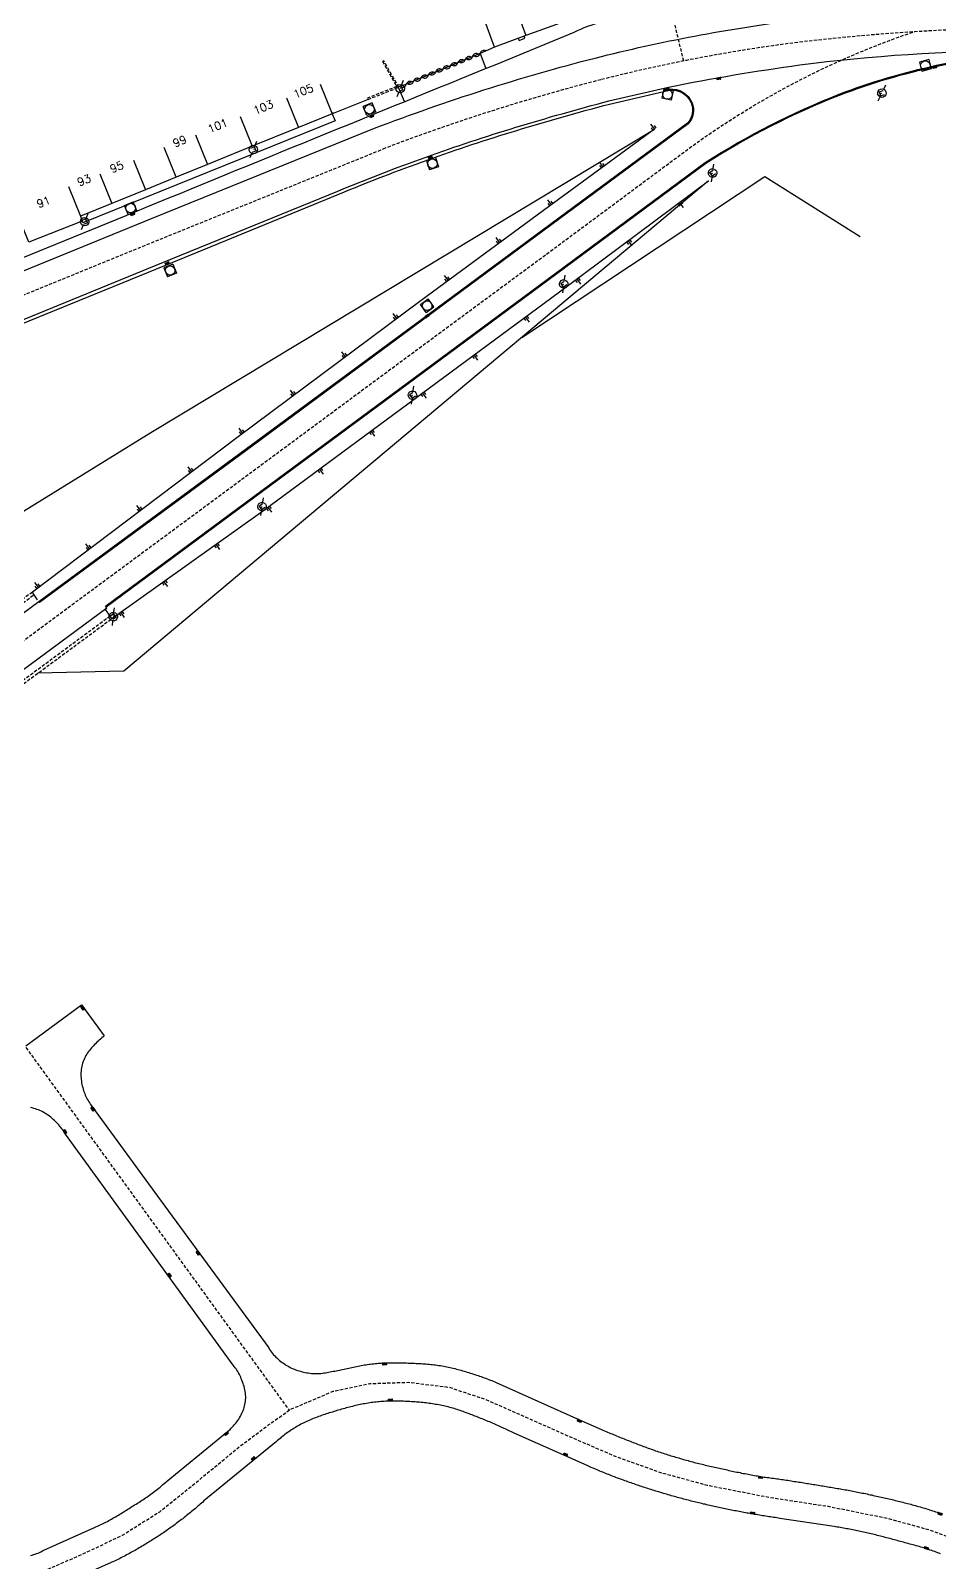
# Model space of a CAD drawing. Header units: millimetres. Extents: x 82000 to 83000, y 144000 to 145000.
# Drawn here: x 82594.2 to 82736.2, y 144397.9 to 144637.3 of the extents above; entities that cross this region are included whole.
import ezdxf
from ezdxf.enums import TextEntityAlignment as Align

# ---------------------------------------------------------------- set-up
doc = ezdxf.new("R2010")
doc.units = ezdxf.units.MM
doc.linetypes.add('DASHED', pattern=[0.75, 0.5, -0.25])
doc.layers.get('0').update_dxf_attribs({"linetype": 'CONTINUOUS'})
for name, color, linetype in [('W0001', 6, 'DASHED'), ('W0008', 7, 'CONTINUOUS'), ('W0100', 7, 'CONTINUOUS'), ('W0112', 1, 'DASHED'), ('W0211', 2, 'CONTINUOUS'), ('W0310', 3, 'CONTINUOUS'), ('W0330', 7, 'CONTINUOUS'), ('W0334', 7, 'CONTINUOUS'), ('W0400', 7, 'CONTINUOUS'), ('W0420', 7, 'CONTINUOUS'), ('W0471', 7, 'CONTINUOUS'), ('W0991', 7, 'CONTINUOUS'), ('W1102', 7, 'CONTINUOUS')]:
    doc.layers.add(name, color=color, linetype=linetype)
doc.styles.get("Standard").update_dxf_attribs({"font": 'romans.shx', "width": 0.85})

# ---------------------------------------------------------------- blocks, each defined once
blk = doc.blocks.new('T471')
for p, q in [((-0.333334, 0.333334), (-0.333334, -0.333334)), ((-0.333334, 0.333334), (0.333334, 0.333334)), ((-0.333334, 0), (0, 0)), ((0.500001, 0.500001), (1.000002, 1.000002)), ((-0.500001, -0.500001), (-1.000002, -1.000002)), ((-0.333334, -0.333334), (0.333334, -0.333334))]:
    blk.add_line(p, q)
blk.add_ellipse((0, 0), major_axis=(0.471405, 0.471405), ratio=1, start_param=5.4977871438, end_param=11.780972451)
blk = doc.blocks.new('T420')
for p, q in [((0.75, 0.75), (-0.75, 0.75)), ((-0.75, 0.75), (-0.75, -0.75)), ((0.75, 0.75), (0.75, -0.75)), ((0.75, -0.75), (-0.75, -0.75))]:
    blk.add_line(p, q)
blk.add_ellipse((0, 0), major_axis=(-0.53, 0.53), ratio=1, start_param=3.926991, end_param=10.210176)
blk = doc.blocks.new('T400')
for p, q in [((-0.15, 0.3), (0.15, 0.3)), ((-0.15, -0.25), (-0.15, 0.3)), ((-0.15, 0.15), (0.15, 0.15)), ((-0.15, 0), (0.15, 0)), ((0.15, 0.3), (0.15, -0.25)), ((-0.15, -0.15), (0.15, -0.15)), ((-0.15, -0.25), (-0.15, -0.3)), ((-0.15, -0.3), (0.15, -0.3)), ((0.15, -0.3), (0.15, -0.25))]:
    blk.add_line(p, q)
blk = doc.blocks.new('t211o')
at = {"color": 0, "linetype": 'Continuous'}
for p, q in [((-0.29, 0.5), (-0.29, 0)), ((0, 1), (0, 0)), ((0.29, 0.5), (0.29, 0))]:
    blk.add_line(p, q, dxfattribs=at)
blk = doc.blocks.new('t310o')
at = {"color": 0, "linetype": 'Continuous'}
for centre, start, end in [((-0.5, 0.38), 216.8699, 323.1304), ((0.5, -0.37), 36.8699, 143.1303)]:
    blk.add_arc(centre, 0.625, start, end, dxfattribs=at)

msp = doc.modelspace()

# ---------------------------------------------------------------- linework, layer by layer
at = {"layer": 'W0001'}
msp.add_lwpolyline([(82523.42, 144568.49), (82549.16, 144577.84), (82560.95, 144582.86), (82614.39, 144604.67), (82649.2, 144618.75, -0.028707), (82683.27, 144629.59, -0.030893), (82714.04, 144635.42, -0.027214), (82750.74, 144637.74), (82773.15, 144638.35, -0.003383), (82794.82, 144638.92, 0.03103), (82813.62, 144640.76, 0.02588), (82830.13, 144644.43, 0.020389), (82850.16, 144651.54), (82852.09, 144652.38), (82869.28, 144660.69), (82882.64, 144667.06), (82887.94, 144669.72, 0.020981), (82915.41, 144685.32, 0.02874), (82935.09, 144698.82, -0.007333), (82948.45, 144708.93), (82971.43, 144726.34, 0.016043), (82995.98, 144745.57, 0.011513), (83000, 144749.1)], format="xyb", dxfattribs=at)
msp.add_lwpolyline([(82696.22, 144632.52), (82694.27, 144640.56)], dxfattribs=at)
at = {"layer": 'W0001', "flags": 128}
msp.add_lwpolyline([(82560.42, 144434.63, -0.084539), (82546.11, 144463.88, -0.122287), (82547.11, 144493.3, -0.133339), (82565.18, 144521.31), (82601.28, 144548.05), (82627.16, 144567.16), (82651.11, 144584.88), (82674.37, 144602.04), (82697.64, 144619.3, -0.074024), (82732.11, 144637.06)], format="xyb", dxfattribs=at)
for points in [[(82593.42, 144478.38), (82634.55, 144421.71)], [(82591.33, 144394.5), (82599.6, 144398.06), (82603.8, 144399.93), (82608.52, 144402.21), (82614.33, 144405.86), (82619.29, 144409.85), (82627.02, 144416.19), (82631.41, 144419.47), (82634.73, 144421.83), (82641.46, 144424.68), (82647.15, 144425.88), (82653.22, 144426.08), (82659.56, 144425.31), (82665.19, 144423.43), (82671.08, 144420.85), (82677.95, 144417.79), (82685.37, 144414.58), (82692.6, 144411.99), (82699.89, 144410.01), (82709.56, 144408.12), (82718.82, 144406.7), (82728.11, 144404.83), (82734.57, 144403.04), (82738.77, 144401.5), (82759.55, 144392.34), (82785.23, 144380.82)]]:
    msp.add_lwpolyline(points, dxfattribs=at)
at = {"layer": 'W0008'}
for points in [[(82517.99, 144570.84), (82528.08, 144575.26), (82542.47, 144581.22), (82559.14, 144588.08), (82569.27, 144592.16), (82610.48, 144608.96, -0.000649), (82666.74, 144631.93), (82679.08, 144637, -0.070105), (82683.49, 144638.59)], [(82592.63, 144392.01, 0.05663), (82563.26, 144436.37, -0.083572), (82548.1, 144462.49, -0.129845), (82548.67, 144492.85, -0.115874), (82559.37, 144511.47, -0.057467), (82573.37, 144523.12), (82573.45, 144523), (82606.06, 144547.1), (82605.86, 144547.36), (82629.11, 144564.53), (82653.05, 144582.25), (82676.31, 144599.41), (82699.59, 144616.67, -0.048085), (82720.53, 144627.33, -0.038377), (82735.73, 144631.84, -0.021014), (82748.29, 144633.99)], [(82572.7, 144583.27), (82615.14, 144600.59), (82642.35, 144611.72, -0.02452), (82670.15, 144621.68, -0.009527), (82684.64, 144625.79), (82694, 144627.96), (82693.96, 144628.11, -0.331935), (82697.51, 144626.02), (82697.53, 144625.98, -0.291225), (82696.91, 144622.69), (82676.82, 144607.85), (82656.39, 144592.75), (82627.79, 144571.62), (82595.55, 144547.9), (82595.43, 144548.04), (82563.01, 144524.06)], [(82553.39, 144516.72, -0.000044), (82531.28, 144500.36, -0.039066)]]:
    msp.add_lwpolyline(points, format="xyb", dxfattribs=at)
at = {"layer": 'W0008', "flags": 128}
for points in [[(82593.42, 144478.65), (82602.11, 144485.05), (82605.68, 144480.19), (82605.48, 144480.04), (82605.28, 144479.88), (82605.09, 144479.71), (82604.89, 144479.55), (82604.7, 144479.38), (82604.52, 144479.2), (82604.34, 144479.02), (82604.16, 144478.84), (82603.99, 144478.67), (82603.82, 144478.49), (82603.66, 144478.31), (82603.5, 144478.13), (82603.34, 144477.94), (82603.2, 144477.75), (82603.06, 144477.55), (82602.93, 144477.34), (82602.81, 144477.11), (82602.69, 144476.88), (82602.58, 144476.65), (82602.47, 144476.42), (82602.38, 144476.18), (82602.29, 144475.94), (82602.22, 144475.7), (82602.16, 144475.45), (82602.1, 144475.19), (82602.07, 144474.94), (82602.04, 144474.68), (82602.02, 144474.42), (82602.02, 144474.16), (82602.02, 144473.9), (82602.04, 144473.65), (82602.06, 144473.39), (82602.09, 144473.14), (82602.13, 144472.89), (82602.18, 144472.63), (82602.24, 144472.38), (82602.3, 144472.13), (82602.37, 144471.88), (82602.44, 144471.64), (82602.52, 144471.41), (82602.61, 144471.18), (82602.7, 144470.96), (82602.8, 144470.74), (82602.9, 144470.52), (82603.02, 144470.3), (82603.13, 144470.09), (82603.26, 144469.88), (82603.39, 144469.68), (82603.53, 144469.47), (82603.68, 144469.27), (82615.16, 144453.57), (82631.37, 144431.44), (82631.51, 144431.22), (82631.66, 144431), (82631.81, 144430.79), (82631.97, 144430.59), (82632.14, 144430.39), (82632.31, 144430.19), (82632.49, 144430.01), (82632.68, 144429.83), (82632.88, 144429.65), (82633.07, 144429.49), (82633.26, 144429.34), (82633.46, 144429.19), (82633.66, 144429.04), (82633.87, 144428.91), (82634.07, 144428.77), (82634.29, 144428.65), (82634.5, 144428.53), (82634.72, 144428.41), (82634.94, 144428.31), (82635.17, 144428.2), (82635.4, 144428.11), (82635.63, 144428.02), (82635.87, 144427.93), (82636.11, 144427.86), (82636.34, 144427.79), (82636.58, 144427.72), (82636.82, 144427.66), (82637.07, 144427.61), (82637.31, 144427.57), (82637.56, 144427.53), (82637.8, 144427.49), (82638.05, 144427.47), (82638.3, 144427.45), (82638.55, 144427.43), (82638.79, 144427.43), (82639.04, 144427.44), (82639.28, 144427.45), (82639.52, 144427.47), (82639.76, 144427.5), (82640, 144427.54), (82640.24, 144427.58), (82640.48, 144427.62), (82640.72, 144427.66), (82640.96, 144427.71), (82641.2, 144427.75), (82641.44, 144427.8), (82641.68, 144427.84), (82641.92, 144427.88), (82642.17, 144427.93), (82642.41, 144427.97), (82642.66, 144428.02), (82642.9, 144428.08), (82643.15, 144428.13), (82643.39, 144428.18), (82643.64, 144428.24), (82643.88, 144428.29), (82644.12, 144428.35), (82644.37, 144428.41), (82644.61, 144428.46), (82644.85, 144428.51), (82645.1, 144428.57), (82645.34, 144428.62), (82645.59, 144428.66), (82645.83, 144428.71), (82646.08, 144428.75), (82646.33, 144428.79), (82646.57, 144428.83), (82646.81, 144428.86), (82647.05, 144428.89), (82647.29, 144428.92), (82647.53, 144428.95), (82647.78, 144428.98), (82648.02, 144429), (82648.26, 144429.03), (82648.5, 144429.05), (82648.74, 144429.06), (82648.99, 144429.08), (82649.23, 144429.1), (82649.47, 144429.11), (82649.72, 144429.12), (82649.96, 144429.13), (82650.21, 144429.13), (82650.45, 144429.14), (82650.7, 144429.14), (82650.94, 144429.14), (82651.18, 144429.14), (82651.43, 144429.14), (82651.67, 144429.14), (82651.92, 144429.13), (82652.16, 144429.12), (82652.41, 144429.12), (82652.65, 144429.11), (82652.89, 144429.1), (82653.14, 144429.09), (82653.39, 144429.08), (82653.65, 144429.07), (82653.9, 144429.06), (82654.16, 144429.04), (82654.41, 144429.03), (82654.67, 144429.02), (82654.92, 144429.01), (82655.18, 144428.99), (82655.43, 144428.98), (82655.69, 144428.96), (82655.94, 144428.94), (82656.19, 144428.92), (82656.45, 144428.9), (82656.7, 144428.87), (82656.96, 144428.85), (82657.21, 144428.82), (82657.46, 144428.79), (82657.72, 144428.75), (82657.97, 144428.72), (82658.22, 144428.68), (82658.47, 144428.63), (82658.72, 144428.59), (82658.97, 144428.54), (82659.21, 144428.49), (82659.46, 144428.44), (82659.71, 144428.38), (82659.95, 144428.33), (82660.2, 144428.27), (82660.44, 144428.21), (82660.69, 144428.14), (82660.93, 144428.08), (82661.17, 144428.01), (82661.42, 144427.95), (82661.66, 144427.88), (82661.9, 144427.81), (82662.14, 144427.74), (82662.38, 144427.67), (82662.63, 144427.59), (82662.87, 144427.52), (82663.11, 144427.45), (82663.35, 144427.37), (82663.6, 144427.29), (82663.84, 144427.21), (82664.08, 144427.13), (82664.32, 144427.05), (82664.56, 144426.97), (82664.8, 144426.88), (82665.04, 144426.8), (82665.28, 144426.71), (82665.52, 144426.62), (82665.75, 144426.53), (82665.99, 144426.43), (82666.23, 144426.34), (82666.46, 144426.24), (82666.7, 144426.14), (82666.93, 144426.04), (82679.93, 144420.22), (82683.38, 144418.7), (82683.61, 144418.59), (82683.84, 144418.49), (82684.08, 144418.39), (82684.31, 144418.29), (82684.55, 144418.2), (82684.78, 144418.1), (82685.02, 144418), (82685.25, 144417.9), (82685.49, 144417.81), (82685.72, 144417.71), (82685.96, 144417.61), (82686.2, 144417.52), (82686.43, 144417.42), (82686.67, 144417.33), (82686.91, 144417.24), (82687.14, 144417.14), (82687.38, 144417.05), (82687.61, 144416.96), (82687.84, 144416.87), (82688.08, 144416.78), (82688.31, 144416.69), (82688.54, 144416.6), (82688.78, 144416.51), (82689.01, 144416.42), (82689.24, 144416.33), (82689.48, 144416.24), (82689.71, 144416.16), (82689.95, 144416.07), (82690.18, 144415.98), (82690.41, 144415.9), (82690.65, 144415.81), (82690.89, 144415.73), (82691.12, 144415.64), (82691.36, 144415.56), (82691.59, 144415.48), (82691.83, 144415.39), (82692.07, 144415.31), (82692.3, 144415.23), (82692.54, 144415.15), (82692.78, 144415.07), (82693.02, 144415), (82693.27, 144414.92), (82693.51, 144414.84), (82693.75, 144414.76), (82693.99, 144414.69), (82694.23, 144414.61), (82694.47, 144414.54), (82694.71, 144414.47), (82694.96, 144414.39), (82695.2, 144414.32), (82695.44, 144414.25), (82695.69, 144414.18), (82695.93, 144414.11), (82696.17, 144414.04), (82696.42, 144413.97), (82696.66, 144413.9), (82696.9, 144413.84), (82697.15, 144413.77), (82697.39, 144413.7), (82697.64, 144413.64), (82697.88, 144413.57), (82698.12, 144413.51), (82698.37, 144413.45), (82698.61, 144413.39), (82698.86, 144413.33), (82699.1, 144413.27), (82699.34, 144413.21), (82699.59, 144413.15), (82699.83, 144413.09), (82700.08, 144413.03), (82700.33, 144412.98), (82700.57, 144412.92), (82700.82, 144412.87), (82701.06, 144412.81), (82701.31, 144412.76), (82701.55, 144412.7), (82701.8, 144412.65), (82702.05, 144412.59), (82702.29, 144412.54), (82702.54, 144412.48), (82702.79, 144412.43), (82703.04, 144412.38), (82703.29, 144412.32), (82703.54, 144412.27), (82703.78, 144412.21), (82704.03, 144412.16), (82704.28, 144412.11), (82704.53, 144412.06), (82704.78, 144412.01), (82705.03, 144411.96), (82705.28, 144411.9), (82705.53, 144411.85), (82705.78, 144411.81), (82706.03, 144411.76), (82706.28, 144411.71), (82706.53, 144411.66), (82706.78, 144411.61), (82707.03, 144411.57), (82707.28, 144411.52), (82707.53, 144411.48), (82707.78, 144411.44), (82708.03, 144411.4), (82708.28, 144411.36), (82708.52, 144411.32), (82708.77, 144411.28), (82709.02, 144411.25), (82709.27, 144411.22), (82709.51, 144411.18), (82709.76, 144411.15), (82710.01, 144411.12), (82710.26, 144411.09), (82710.5, 144411.05), (82710.75, 144411.02), (82711, 144410.98), (82711.25, 144410.95), (82711.5, 144410.91), (82711.75, 144410.87), (82712, 144410.83), (82712.25, 144410.8), (82712.5, 144410.76), (82712.75, 144410.72), (82713, 144410.68), (82713.25, 144410.64), (82713.5, 144410.6), (82713.75, 144410.56), (82714, 144410.53), (82714.24, 144410.49), (82714.49, 144410.45), (82714.74, 144410.41), (82714.99, 144410.37), (82715.24, 144410.33), (82715.49, 144410.29), (82715.74, 144410.25), (82715.99, 144410.21), (82716.24, 144410.17), (82716.49, 144410.13), (82716.74, 144410.09), (82716.99, 144410.05), (82717.24, 144410.01), (82717.49, 144409.96), (82717.74, 144409.92), (82717.99, 144409.88), (82718.24, 144409.84), (82718.49, 144409.8), (82718.73, 144409.76), (82718.98, 144409.71), (82719.23, 144409.67), (82719.48, 144409.63), (82719.72, 144409.59), (82719.97, 144409.55), (82720.21, 144409.5), (82720.46, 144409.46), (82720.7, 144409.42), (82720.95, 144409.38), (82721.19, 144409.33), (82721.44, 144409.29), (82721.69, 144409.25), (82721.93, 144409.2), (82722.18, 144409.16), (82722.42, 144409.11), (82722.67, 144409.07), (82722.91, 144409.02), (82723.16, 144408.98), (82723.4, 144408.93), (82723.64, 144408.88), (82723.89, 144408.83), (82724.13, 144408.78), (82724.38, 144408.73), (82724.62, 144408.68), (82724.87, 144408.63), (82725.12, 144408.57), (82725.36, 144408.52), (82725.61, 144408.47), (82725.85, 144408.41), (82726.1, 144408.36), (82726.34, 144408.31), (82726.59, 144408.25), (82726.83, 144408.2), (82727.08, 144408.14), (82727.32, 144408.09), (82727.56, 144408.03), (82727.81, 144407.98), (82728.05, 144407.92), (82728.3, 144407.86), (82728.54, 144407.8), (82728.79, 144407.75), (82729.03, 144407.69), (82729.27, 144407.63), (82729.52, 144407.57), (82729.76, 144407.51), (82730, 144407.45), (82730.25, 144407.39), (82730.49, 144407.33), (82730.73, 144407.26), (82730.98, 144407.2), (82731.22, 144407.14), (82731.46, 144407.07), (82731.7, 144407.01), (82731.95, 144406.95), (82732.19, 144406.88), (82732.44, 144406.81), (82732.68, 144406.74), (82732.92, 144406.68), (82733.17, 144406.61), (82733.41, 144406.53), (82733.65, 144406.46), (82733.89, 144406.39), (82734.14, 144406.32), (82734.38, 144406.24), (82734.62, 144406.17), (82734.86, 144406.09), (82735.1, 144406.02), (82735.34, 144405.94), (82735.58, 144405.86), (82735.82, 144405.78), (82736.06, 144405.7), (82736.3, 144405.62)], [(82594.15, 144399.02), (82594.4, 144399.08), (82594.63, 144399.15), (82594.87, 144399.23), (82595.1, 144399.31), (82595.33, 144399.4), (82595.56, 144399.5), (82595.78, 144399.61), (82596.01, 144399.72), (82596.22, 144399.84), (82604.14, 144403.4), (82604.36, 144403.5), (82604.59, 144403.6), (82604.82, 144403.7), (82605.04, 144403.8), (82605.27, 144403.91), (82605.49, 144404.01), (82605.71, 144404.12), (82605.94, 144404.24), (82606.16, 144404.35), (82606.38, 144404.47), (82606.59, 144404.58), (82606.81, 144404.7), (82607.03, 144404.83), (82607.24, 144404.95), (82607.45, 144405.08), (82607.67, 144405.2), (82607.88, 144405.33), (82608.09, 144405.46), (82608.3, 144405.59), (82608.51, 144405.72), (82608.72, 144405.85), (82608.93, 144405.99), (82609.14, 144406.12), (82609.35, 144406.25), (82609.56, 144406.38), (82609.77, 144406.51), (82609.98, 144406.65), (82610.2, 144406.78), (82610.41, 144406.92), (82610.63, 144407.05), (82610.85, 144407.19), (82611.06, 144407.32), (82611.28, 144407.46), (82611.49, 144407.59), (82611.71, 144407.73), (82611.92, 144407.87), (82612.13, 144408.01), (82612.34, 144408.15), (82612.55, 144408.3), (82612.76, 144408.44), (82612.97, 144408.59), (82613.18, 144408.74), (82613.38, 144408.9), (82613.59, 144409.06), (82613.79, 144409.22), (82613.99, 144409.38), (82614.19, 144409.55), (82614.39, 144409.71), (82614.59, 144409.88), (82614.78, 144410.05), (82624.31, 144417.89), (82624.53, 144418.04), (82624.73, 144418.2), (82624.93, 144418.37), (82625.13, 144418.54), (82625.32, 144418.72), (82625.51, 144418.9), (82625.69, 144419.1), (82625.86, 144419.29), (82626.04, 144419.49), (82626.21, 144419.69), (82626.38, 144419.9), (82626.54, 144420.11), (82626.69, 144420.32), (82626.83, 144420.54), (82626.97, 144420.77), (82627.09, 144421.01), (82627.19, 144421.24), (82627.29, 144421.46), (82627.38, 144421.69), (82627.46, 144421.92), (82627.53, 144422.16), (82627.6, 144422.39), (82627.65, 144422.63), (82627.7, 144422.87), (82627.73, 144423.11), (82627.76, 144423.36), (82627.77, 144423.61), (82627.77, 144423.87), (82627.75, 144424.14), (82627.73, 144424.4), (82627.69, 144424.65), (82627.64, 144424.91), (82627.58, 144425.16), (82627.52, 144425.41), (82627.45, 144425.66), (82627.37, 144425.91), (82627.28, 144426.15), (82627.19, 144426.4), (82627.09, 144426.64), (82627, 144426.87), (82626.89, 144427.1), (82626.78, 144427.32), (82626.67, 144427.54), (82626.54, 144427.75), (82626.41, 144427.96), (82626.27, 144428.16), (82626.12, 144428.36), (82625.97, 144428.56), (82625.81, 144428.75), (82599.61, 144464.86), (82599.48, 144465.08), (82599.34, 144465.29), (82599.2, 144465.5), (82599.05, 144465.7), (82598.9, 144465.9), (82598.74, 144466.1), (82598.57, 144466.29), (82598.4, 144466.47), (82598.22, 144466.65), (82598.05, 144466.82), (82597.87, 144467), (82597.69, 144467.16), (82597.5, 144467.33), (82597.32, 144467.49), (82597.12, 144467.64), (82596.92, 144467.79), (82596.72, 144467.93), (82596.51, 144468.06), (82596.29, 144468.19), (82596.07, 144468.31), (82595.84, 144468.42), (82595.61, 144468.53), (82595.37, 144468.63), (82595.14, 144468.72), (82594.9, 144468.8), (82594.66, 144468.88), (82594.41, 144468.94), (82594.16, 144468.99)], [(82736.37, 144399.27), (82736.14, 144399.36), (82735.91, 144399.45), (82735.69, 144399.54), (82735.46, 144399.62), (82735.23, 144399.71), (82735, 144399.79), (82734.75, 144399.87), (82734.51, 144399.95), (82734.27, 144400.03), (82734.02, 144400.11), (82733.78, 144400.19), (82733.53, 144400.26), (82733.29, 144400.33), (82733.04, 144400.4), (82732.79, 144400.47), (82732.55, 144400.54), (82732.3, 144400.61), (82732.05, 144400.68), (82731.81, 144400.75), (82731.56, 144400.81), (82731.31, 144400.88), (82731.06, 144400.95), (82730.82, 144401.01), (82730.57, 144401.08), (82730.32, 144401.15), (82730.08, 144401.21), (82729.84, 144401.28), (82729.6, 144401.34), (82729.36, 144401.41), (82729.12, 144401.47), (82728.89, 144401.54), (82728.65, 144401.6), (82728.41, 144401.66), (82728.17, 144401.73), (82727.93, 144401.79), (82727.69, 144401.85), (82727.45, 144401.92), (82727.21, 144401.98), (82726.97, 144402.04), (82726.73, 144402.1), (82726.48, 144402.16), (82726.24, 144402.22), (82726, 144402.28), (82725.76, 144402.34), (82725.52, 144402.39), (82725.28, 144402.45), (82725.04, 144402.5), (82724.8, 144402.56), (82724.56, 144402.61), (82724.32, 144402.66), (82724.08, 144402.72), (82723.84, 144402.77), (82723.6, 144402.82), (82723.36, 144402.87), (82723.11, 144402.92), (82722.87, 144402.97), (82722.63, 144403.02), (82722.39, 144403.06), (82722.15, 144403.11), (82721.91, 144403.16), (82721.67, 144403.2), (82721.43, 144403.25), (82721.18, 144403.29), (82720.94, 144403.34), (82720.7, 144403.38), (82720.46, 144403.42), (82720.22, 144403.46), (82719.97, 144403.51), (82719.73, 144403.55), (82711.26, 144404.82), (82711.02, 144404.86), (82710.77, 144404.89), (82710.52, 144404.93), (82710.28, 144404.96), (82710.03, 144405), (82709.79, 144405.04), (82709.54, 144405.08), (82709.3, 144405.11), (82709.05, 144405.15), (82708.81, 144405.19), (82708.56, 144405.23), (82708.32, 144405.27), (82708.07, 144405.31), (82707.83, 144405.36), (82707.58, 144405.4), (82707.34, 144405.44), (82707.09, 144405.48), (82706.85, 144405.52), (82706.6, 144405.57), (82706.36, 144405.61), (82706.11, 144405.65), (82705.87, 144405.7), (82705.62, 144405.74), (82705.38, 144405.79), (82705.13, 144405.83), (82704.89, 144405.88), (82704.65, 144405.92), (82704.4, 144405.97), (82704.16, 144406.01), (82703.91, 144406.06), (82703.67, 144406.11), (82703.43, 144406.16), (82703.18, 144406.21), (82702.94, 144406.26), (82702.7, 144406.31), (82702.45, 144406.36), (82702.21, 144406.41), (82701.97, 144406.47), (82701.73, 144406.52), (82701.49, 144406.57), (82701.25, 144406.63), (82701, 144406.68), (82700.76, 144406.73), (82700.52, 144406.79), (82700.28, 144406.84), (82700.04, 144406.9), (82699.8, 144406.95), (82699.56, 144407.01), (82699.32, 144407.06), (82699.08, 144407.12), (82698.84, 144407.18), (82698.59, 144407.23), (82698.35, 144407.29), (82698.11, 144407.35), (82697.87, 144407.41), (82697.63, 144407.47), (82697.39, 144407.53), (82697.15, 144407.59), (82696.92, 144407.65), (82696.68, 144407.71), (82696.44, 144407.77), (82696.2, 144407.83), (82695.96, 144407.9), (82695.72, 144407.96), (82695.48, 144408.03), (82695.24, 144408.09), (82695, 144408.16), (82694.77, 144408.23), (82694.52, 144408.29), (82694.28, 144408.36), (82694.03, 144408.43), (82693.79, 144408.5), (82693.55, 144408.58), (82693.3, 144408.65), (82693.06, 144408.72), (82692.82, 144408.79), (82692.57, 144408.87), (82692.33, 144408.94), (82692.09, 144409.01), (82691.85, 144409.09), (82691.6, 144409.16), (82691.36, 144409.24), (82691.12, 144409.32), (82690.88, 144409.39), (82690.64, 144409.47), (82690.4, 144409.55), (82690.15, 144409.63), (82689.91, 144409.71), (82689.67, 144409.79), (82689.43, 144409.87), (82689.19, 144409.95), (82688.95, 144410.03), (82688.71, 144410.11), (82688.47, 144410.19), (82688.23, 144410.28), (82687.99, 144410.36), (82687.75, 144410.44), (82687.51, 144410.53), (82687.27, 144410.61), (82687.03, 144410.7), (82686.8, 144410.78), (82686.56, 144410.87), (82686.33, 144410.95), (82686.1, 144411.04), (82685.87, 144411.12), (82685.64, 144411.21), (82685.41, 144411.3), (82685.18, 144411.38), (82684.95, 144411.47), (82684.72, 144411.56), (82684.5, 144411.65), (82684.27, 144411.74), (82684.04, 144411.83), (82683.81, 144411.92), (82683.59, 144412.02), (82683.36, 144412.11), (82683.13, 144412.2), (82682.91, 144412.3), (82682.68, 144412.39), (82682.46, 144412.49), (82682.23, 144412.59), (82682.01, 144412.68), (82681.78, 144412.78), (82681.56, 144412.88), (82681.34, 144412.98), (82681.11, 144413.08), (82669.74, 144418.11), (82669.52, 144418.23), (82669.3, 144418.34), (82669.07, 144418.45), (82668.85, 144418.55), (82668.62, 144418.66), (82668.4, 144418.77), (82668.17, 144418.87), (82667.95, 144418.98), (82667.72, 144419.08), (82667.5, 144419.18), (82667.27, 144419.29), (82667.04, 144419.39), (82666.81, 144419.49), (82666.58, 144419.59), (82666.36, 144419.69), (82666.13, 144419.78), (82665.9, 144419.88), (82665.67, 144419.97), (82665.44, 144420.07), (82665.2, 144420.16), (82664.97, 144420.26), (82664.74, 144420.35), (82664.51, 144420.44), (82664.28, 144420.53), (82664.06, 144420.62), (82663.83, 144420.71), (82663.6, 144420.8), (82663.37, 144420.89), (82663.14, 144420.98), (82662.91, 144421.07), (82662.68, 144421.16), (82662.45, 144421.24), (82662.22, 144421.33), (82661.99, 144421.41), (82661.76, 144421.5), (82661.53, 144421.58), (82661.3, 144421.66), (82661.06, 144421.74), (82660.83, 144421.82), (82660.6, 144421.89), (82660.36, 144421.96), (82660.13, 144422.03), (82659.89, 144422.1), (82659.65, 144422.16), (82659.41, 144422.23), (82659.17, 144422.29), (82658.93, 144422.34), (82658.69, 144422.4), (82658.44, 144422.45), (82658.19, 144422.5), (82657.94, 144422.54), (82657.69, 144422.59), (82657.45, 144422.63), (82657.2, 144422.67), (82656.95, 144422.71), (82656.7, 144422.75), (82656.45, 144422.78), (82656.2, 144422.81), (82655.95, 144422.85), (82655.7, 144422.87), (82655.45, 144422.9), (82655.2, 144422.93), (82654.95, 144422.95), (82654.7, 144422.97), (82654.45, 144422.99), (82654.19, 144423.01), (82653.94, 144423.03), (82653.69, 144423.05), (82653.44, 144423.06), (82653.19, 144423.08), (82652.94, 144423.09), (82652.68, 144423.1), (82652.43, 144423.11), (82652.18, 144423.12), (82651.93, 144423.13), (82651.67, 144423.14), (82651.42, 144423.14), (82651.17, 144423.15), (82650.92, 144423.15), (82650.66, 144423.15), (82650.41, 144423.14), (82650.16, 144423.14), (82649.91, 144423.13), (82649.66, 144423.12), (82649.41, 144423.1), (82649.15, 144423.09), (82648.9, 144423.07), (82648.65, 144423.04), (82648.4, 144423.02), (82648.15, 144422.99), (82647.9, 144422.96), (82647.65, 144422.93), (82647.4, 144422.9), (82647.15, 144422.86), (82646.91, 144422.82), (82646.66, 144422.78), (82646.41, 144422.73), (82646.17, 144422.69), (82645.92, 144422.64), (82645.68, 144422.59), (82645.43, 144422.54), (82645.19, 144422.49), (82644.94, 144422.43), (82644.7, 144422.38), (82644.46, 144422.32), (82644.21, 144422.26), (82643.97, 144422.2), (82643.73, 144422.13), (82643.49, 144422.07), (82643.25, 144422), (82643.01, 144421.94), (82642.76, 144421.87), (82642.52, 144421.8), (82642.28, 144421.73), (82642.04, 144421.65), (82641.8, 144421.58), (82641.56, 144421.51), (82641.32, 144421.43), (82641.08, 144421.36), (82640.84, 144421.28), (82640.6, 144421.21), (82640.36, 144421.13), (82640.12, 144421.05), (82639.88, 144420.97), (82639.64, 144420.89), (82639.41, 144420.81), (82639.17, 144420.72), (82638.93, 144420.63), (82638.7, 144420.55), (82638.46, 144420.45), (82638.23, 144420.36), (82638, 144420.26), (82637.77, 144420.17), (82637.54, 144420.06), (82637.31, 144419.96), (82637.08, 144419.85), (82636.85, 144419.74), (82636.63, 144419.63), (82636.4, 144419.51), (82636.18, 144419.4), (82635.97, 144419.28), (82635.75, 144419.15), (82635.54, 144419.03), (82635.33, 144418.9), (82635.12, 144418.77), (82634.91, 144418.64), (82634.71, 144418.5), (82634.51, 144418.36), (82634.31, 144418.22), (82634.11, 144418.08), (82633.91, 144417.93), (82633.71, 144417.78), (82633.52, 144417.63), (82633.33, 144417.48), (82633.14, 144417.32), (82632.95, 144417.16), (82632.76, 144417), (82632.58, 144416.83), (82621.24, 144407.54), (82621.05, 144407.37), (82620.86, 144407.2), (82620.67, 144407.04), (82620.48, 144406.87), (82620.29, 144406.7), (82620.1, 144406.54), (82619.91, 144406.37), (82619.71, 144406.21), (82619.52, 144406.04), (82619.32, 144405.88), (82619.13, 144405.72), (82618.93, 144405.56), (82618.74, 144405.4), (82618.54, 144405.24), (82618.34, 144405.09), (82618.14, 144404.93), (82617.94, 144404.77), (82617.74, 144404.62), (82617.54, 144404.46), (82617.34, 144404.31), (82617.14, 144404.16), (82616.93, 144404.01), (82616.73, 144403.86), (82616.53, 144403.71), (82616.33, 144403.57), (82616.13, 144403.42), (82615.93, 144403.28), (82615.73, 144403.14), (82615.53, 144403), (82615.32, 144402.86), (82615.12, 144402.71), (82614.91, 144402.58), (82614.71, 144402.44), (82614.5, 144402.3), (82614.3, 144402.16), (82614.09, 144402.03), (82613.89, 144401.89), (82613.68, 144401.76), (82613.47, 144401.62), (82613.26, 144401.49), (82613.05, 144401.36), (82612.84, 144401.23), (82612.63, 144401.09), (82612.42, 144400.97), (82612.21, 144400.84), (82612, 144400.71), (82611.79, 144400.58), (82611.57, 144400.45), (82611.35, 144400.32), (82611.14, 144400.2), (82610.92, 144400.07), (82610.7, 144399.95), (82610.48, 144399.82), (82610.26, 144399.7), (82610.04, 144399.58), (82609.82, 144399.46), (82609.6, 144399.34), (82609.38, 144399.22), (82609.15, 144399.1), (82608.93, 144398.98), (82608.71, 144398.87), (82608.48, 144398.75), (82608.26, 144398.64), (82608.03, 144398.52), (82607.81, 144398.41), (82607.58, 144398.3), (82607.36, 144398.19), (82607.13, 144398.08), (82598.44, 144394.25)]]:
    msp.add_lwpolyline(points, dxfattribs=at)
at = {"layer": 'W0100'}
for points in [[(82675.17, 144643.1), (82676.93, 144638.42), (82671.57, 144636.49), (82666.68, 144634.66), (82664.92, 144639.34)], [(82639.43, 144628.89), (82641.3, 144624.26), (82636.01, 144622.13), (82628.8, 144619.19), (82621.79, 144616.35), (82616.89, 144614.36), (82615.01, 144618.99)], [(82610.26, 144617.03), (82612.14, 144612.4), (82606.86, 144610.25), (82601.94, 144608.25), (82602.21, 144607.48), (82593.9, 144604.19), (82592.01, 144608.82)]]:
    msp.add_lwpolyline(points, dxfattribs=at)
at = {"layer": 'W0112'}
msp.add_lwpolyline([(82649.14, 144632.45), (82651.36, 144628.52), (82646.81, 144626.72), (82646.9, 144626.51), (82651.69, 144628.41), (82649.34, 144632.56)], close=True, dxfattribs=at)
for points in [[(82641.22, 144624.45), (82641.36, 144624.5), (82641.44, 144624.31), (82641.3, 144624.26)], [(82594.43, 144549.53), (82562.46, 144525.95), (82562.76, 144525.61), (82594.7, 144549.13)], [(82594.7, 144549.13), (82594.43, 144549.53)], [(82606.6, 144545.78), (82574.7, 144522.22), (82574.96, 144521.85), (82606.86, 144545.41)], [(82606.86, 144545.41), (82606.6, 144545.78)]]:
    msp.add_lwpolyline(points, dxfattribs=at)
at = {"layer": 'W0211'}
for points in [[(82584.9, 144542.5), (82585.24, 144557.38), (82612.96, 144574.46), (82691.65, 144621.85)], [(82691.65, 144621.85), (82675.1, 144609.73), (82655.18, 144595.12), (82626.58, 144573.81), (82594.43, 144549.53)], [(82700.08, 144613.77), (82608.73, 144537.19), (82595.3, 144536.88)], [(82606.86, 144545.41), (82630.41, 144562.19), (82654.33, 144579.85), (82677.81, 144597.16), (82700.08, 144613.77)]]:
    msp.add_lwpolyline(points, dxfattribs=at)
at = {"layer": 'W0310'}
msp.add_lwpolyline([(82664.39, 144633.7), (82652.14, 144628.58)], dxfattribs=at)
at = {"layer": 'W0330'}
msp.add_lwpolyline([(82670.9, 144589.31), (82708.9, 144614.45), (82723.79, 144605.1)], dxfattribs=at)
at = {"layer": 'W0334', "flags": 128}
msp.add_lwpolyline([(82541.96, 144578.94), (82543.2, 144579.45), (82559.63, 144586.1), (82613.07, 144607.91), (82647.92, 144622.01, -0.028736), (82682.41, 144632.98, -0.030909), (82713.62, 144638.89, -0.027201), (82750.67, 144641.24), (82773.04, 144641.85, -0.003377), (82794.72, 144642.42, 0.030962), (82813.05, 144644.21, 0.025777), (82829.14, 144647.79, 0.020293), (82848.82, 144654.77), (82850.64, 144655.56), (82867.77, 144663.84), (82881.11, 144670.21), (82886.36, 144672.84, 0.020987), (82913.58, 144688.31, 0.028764), (82932.94, 144701.59, -0.007318), (82946.36, 144711.73), (82969.34, 144729.14, 0.016057), (82993.73, 144748.25, 0.015626), (82998.99, 144752.94), (83000, 144753.9, 0.022999)], format="xyb", dxfattribs=at)
at = {"layer": 'W0334'}
for points in [[(82693.96, 144628.11), (82693.87, 144628.44, -0.016353), (82714.38, 144631.9, -0.0314), (82748.28, 144634.14), (82757.19, 144634.37), (82775.62, 144634.91), (82789.84, 144635.32, 0.058015), (82824.52, 144639.36, 0.036627), (82847.18, 144646.5, 0.023889), (82870.95, 144657.53, 0.022924), (82905.26, 144675.06, 0.013823), (82925.81, 144687.85, 0.012659), (82947.35, 144703.67), (82949.34, 144705.19), (82950.98, 144706.45), (82976.24, 144725.61), (82987.76, 144734.36), (82997.66, 144742.4, 0.004671), (83000, 144744.36, -0.001608)], [(82605.95, 144547.24), (82629.2, 144564.41), (82653.14, 144582.13), (82676.4, 144599.29), (82699.67, 144616.55, -0.048074), (82720.58, 144627.19, -0.038377), (82735.76, 144631.69, -0.021004), (82748.31, 144633.84)], [(82544.59, 144572.32), (82572.51, 144583.74), (82614.95, 144601.06), (82642.16, 144612.18, -0.024519), (82670, 144622.16, -0.009531), (82684.52, 144626.27), (82693.87, 144628.44, -0.006337)], [(82694, 144627.96, -0.329952), (82697.37, 144625.96, -0.289992), (82696.81, 144622.8), (82676.73, 144607.97), (82656.3, 144592.87), (82627.7, 144571.74), (82595.45, 144548.02)]]:
    msp.add_lwpolyline(points, format="xyb", dxfattribs=at)
for points in [[(82670.37, 144636.04), (82670.49, 144635.72), (82671.41, 144636.06), (82671.28, 144636.39)], [(82666.68, 144634.66), (82664.39, 144633.7), (82665.31, 144631.35)], [(82652.58, 144626.17), (82651.63, 144628.39)], [(82646.9, 144626.51), (82641.44, 144624.31)], [(82641.3, 144624.26), (82641.74, 144623.18), (82602.32, 144607.22), (82602.21, 144607.48)], [(82616.89, 144614.36), (82612.14, 144612.4)], [(82595.23, 144548.31), (82594.7, 144549.13)], [(82606.6, 144545.78), (82605.83, 144546.94)]]:
    msp.add_lwpolyline(points, dxfattribs=at)
at = {"layer": 'W1102'}
for points in [[(82669.81, 144641.17), (82671.57, 144636.49)], [(82634.13, 144626.76), (82636.01, 144622.13)], [(82626.91, 144623.82), (82628.8, 144619.19)], [(82619.92, 144620.98), (82621.79, 144616.35)], [(82604.98, 144614.89), (82606.86, 144610.25)], [(82600.06, 144612.89), (82601.94, 144608.25)]]:
    msp.add_lwpolyline(points, dxfattribs=at)

# ---------------------------------------------------------------- block references
at = {"layer": 'W0211'}
for p, rotation in [((82691.65, 144621.85), 36.2193765704729), ((82683.59, 144615.94), 36.2193765704729), ((82675.52, 144610.04), 36.2193765704729), ((82695.58, 144610.42), 216.729370549955), ((82667.46, 144604.12), 36.2622064272033), ((82687.57, 144604.44), 216.729370549955), ((82659.39, 144598.21), 36.2622064272033), ((82679.55, 144598.46), 216.729370549955), ((82651.35, 144592.26), 36.6896066543899), ((82671.51, 144592.52), 216.385841415755), ((82643.33, 144586.29), 36.6896066543899), ((82663.46, 144586.59), 216.385841415755), ((82635.31, 144580.31), 36.6896066543899), ((82655.41, 144580.65), 216.385841415755), ((82627.29, 144574.34), 36.6896066543899), ((82647.37, 144574.71), 216.447952917051), ((82619.31, 144568.32), 37.0527920556479), ((82639.32, 144568.77), 216.447952917051), ((82611.33, 144562.29), 37.0527920556479), ((82631.28, 144562.83), 216.447952917051), ((82603.35, 144556.27), 37.0527920556479), ((82623.14, 144557.01), 215.467397787303), ((82595.37, 144550.24), 37.0527920556479), ((82615, 144551.21), 215.467397787303), ((82608.24, 144546.4), 215.467397787303)]:
    msp.add_blockref('t211o', p, dxfattribs=dict(at, rotation=rotation))
at = {"layer": 'W0310', "rotation": 202.730765050798}
for p in [(82662.08, 144632.74), (82663.23, 144633.22), (82664.39, 144633.7), (82656.32, 144630.32), (82657.47, 144630.81), (82658.62, 144631.29), (82659.78, 144631.77), (82660.93, 144632.26), (82652.86, 144628.87), (82654.01, 144629.36), (82655.16, 144629.84)]:
    msp.add_blockref('t310o', p, dxfattribs=at)
at = {"layer": 'W0400'}
for p, rotation in [((82735.46, 144631.56), 104.4654808236011), ((82701.72, 144629.78), 98.81611369926483), ((82693.5, 144628.01), 282.358778219889), ((82647.48, 144623.9), 112.2367973573278), ((82656.65, 144617.41), 111.0374061135008), ((82610.1, 144608.6), 112.0221791279255), ((82615.51, 144600.92), 112.2051532933695), ((82656.1, 144592.64), 306.4765601804299), ((82602.31, 144484.53), 216.392808158396), ((82603.89, 144468.79), 216.1824237005493), ((82599.52, 144465.26), 32.64515158666661), ((82620.34, 144446.26), 216.2240822113943), ((82615.84, 144442.8), 35.96591750907132), ((82649.45, 144428.95), 272.9717563114797), ((82650.41, 144423.3), 91.43345842419679), ((82679.89, 144420.06), 246.0777033940661), ((82624.74, 144418.06), 307.8670259644698), ((82628.96, 144414.15), 129.3226798296214), ((82677.76, 144414.78), 66.10675852332373), ((82708.21, 144411.23), 261.0500601192992), ((82707, 144405.64), 80.12029640179081), ((82736.29, 144405.51), 250.936723048307), ((82734.17, 144400.17), 72.46907081718325)]:
    msp.add_blockref('T400', p, dxfattribs=dict(at, rotation=rotation))
at = {"layer": 'W0420'}
for p, rotation in [((82733.98, 144631.81), 14.4654808236012), ((82647.11, 144624.98), 291.967899667531), ((82693.7, 144627.28), 348.1195752318199), ((82656.95, 144616.47), 18.2282265924276), ((82609.8, 144609.53), 202.112970009315), ((82615.96, 144599.78), 22.1993998886069), ((82656.14, 144594.29), 216.262206427203)]:
    msp.add_blockref('T420', p, dxfattribs=dict(at, rotation=rotation))
at = {"layer": 'W0471'}
for p, rotation in [((82651.91, 144628.2), 202.730765050798), ((82727.2, 144627.5), 18.8610547237926), ((82628.97, 144618.67), 202.11309184846), ((82700.74, 144615.01), 36.72937054995499), ((82602.61, 144607.41), 201.603039351155), ((82677.47, 144597.67), 36.3858414157551), ((82653.84, 144580.29), 36.4479529170506), ((82630.33, 144562.89), 35.46739778730309), ((82607.08, 144545.7), 217.052792055648)]:
    msp.add_blockref('T471', p, dxfattribs=dict(at, rotation=rotation))

# ---------------------------------------------------------------- texts
at = {"layer": 'W0991'}
for s, rotation, p in [('105', 21.887, (82636.78, 144627.82)), ('103', 22.1606, (82630.52, 144625.29)), ('101', 22.1131, (82623.41, 144622.4)), ('99', 22.0725, (82617.46, 144619.98)), ('95', 22.113, (82607.62, 144615.96)), ('93', 22.1409, (82602.52, 144613.89)), ('91', 22.0405, (82596.18, 144610.5))]:
    msp.add_text(s, height=1.25, rotation=rotation, dxfattribs=at).set_placement(p, align=Align.MIDDLE)

doc.saveas('drawing.dxf')
